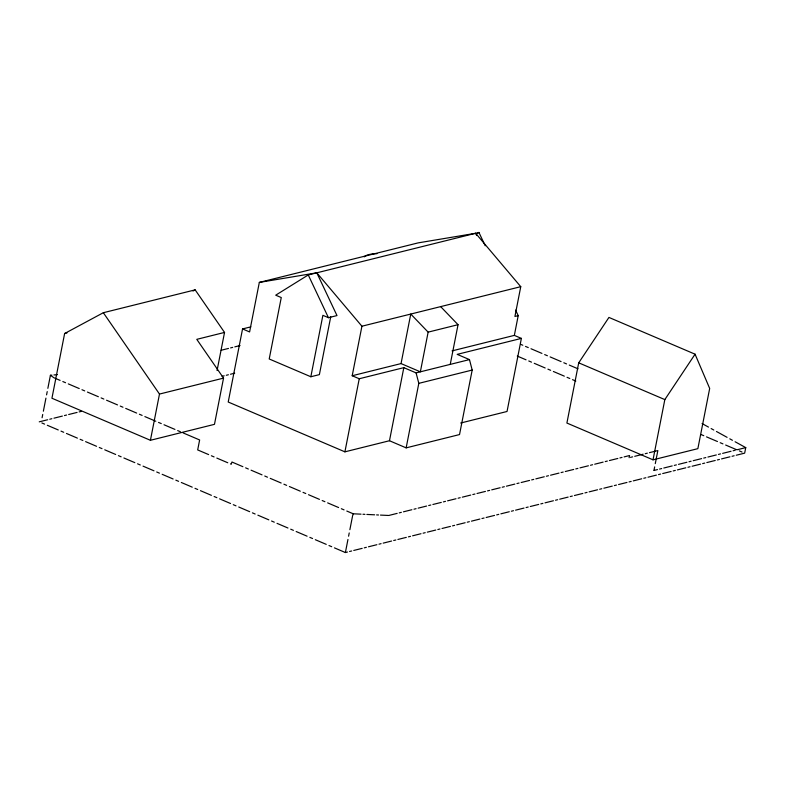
<?xml version="1.0" encoding="UTF-8"?>
<svg xmlns="http://www.w3.org/2000/svg" width="785" height="785" viewBox="0 0 785 785"><rect width="100%" height="100%" fill="white"/><g stroke="black" fill="none" stroke-linecap="round" stroke-linejoin="round"><path stroke-width="1.18" d="M42.086 417.738L42.724 414.47M43.371 411.203L45.932 398.132M46.57 394.875L47.218 391.607M47.856 388.339L50.417 375.269L51.918 375.132M64.625 333.527L51.938 398.24L150.416 440.287L214.472 424.342L223.539 378.115L196.78 339.346L224.539 332.428L195.151 289.861L103.335 312.715L64.625 333.527L66.98 332.938M150.416 440.287L159.483 394.06L103.335 312.715M217.062 370.54L224.539 332.428M250.847 326.864L242.555 328.925L228.219 402.018L344.909 451.836L389.478 440.738L406.149 447.862L459.529 434.566L472.187 370.059L469.469 359.599L457.204 354.369L521.387 338.394L507.041 411.477L460.687 423.017M515.598 310.095L518.208 315.639L514.921 316.453L520.759 286.682L475.641 233.282L418.16 242.879L259.325 282.414L249.601 331.937L242.555 328.925M485.218 245.764L478.938 232.458L308.26 274.946L275.712 295.18L281.265 297.554L269.216 358.98L310.84 376.751L322.89 315.325L328.444 317.699L336.991 315.57L316.797 272.817L259.325 282.414M330.74 316.748L319.377 374.622L310.84 376.751M469.469 359.599L416.089 372.885L403.824 367.655L359.245 378.753L352.2 375.74L361.924 326.217L316.797 272.817M344.909 451.836L359.245 378.753M334.449 547.871L345.39 552.542L347.951 539.472M348.589 536.204L349.227 532.946M349.875 529.679L352.436 516.609M401.047 363.583L410.761 314.059L428.139 332.134L420.358 371.825L401.047 363.583L352.2 375.74M389.478 440.738L403.824 367.655M406.149 447.862L418.807 383.355L416.089 372.885M450.247 364.387L458.038 324.696L440.66 306.621M452.082 350.875L514.342 335.381L518.208 315.639M578.712 362.827L566.898 423.046L653.022 459.824L697.865 448.657L709.679 388.438L695.068 354.192L608.944 317.425L578.712 362.827L664.836 399.594L653.022 459.824M629.119 457.714L629.55 455.536L624.134 456.89M654.003 470.156L654.651 466.889M655.289 463.621L657.85 450.561L649.45 452.651M735.094 441.749L745.75 447.617L744.661 453.151L736.261 455.241M352.543 516.039L353.24 513.792L361.022 514.165M664.836 399.594L695.068 354.192M476.858 233.753L478.938 232.458M193.002 291.019L195.151 289.861M221.135 350.257L228.494 348.432M230.594 347.902L232.694 347.382M234.803 346.862L240.053 345.547M361.924 326.217L520.759 286.682M39.25 421.839L47.659 419.749M49.759 419.229L51.859 418.699M53.959 418.179L62.368 416.089M64.468 415.559L66.568 415.039M68.668 414.519L77.077 412.419M79.177 411.899L81.287 411.379M222.086 376.329L224.196 375.799M226.296 375.279L228.396 374.759M230.496 374.239L234.705 373.189M159.483 394.06L223.539 378.115M428.139 332.134L458.038 324.696M418.807 383.355L472.187 370.059M388.752 515.48L397.161 513.38M399.261 512.86L401.361 512.34M403.47 511.81L411.87 509.72M413.98 509.2L416.079 508.68M418.179 508.15L426.589 506.06M428.688 505.54L430.788 505.01M432.888 504.49L441.298 502.4M443.397 501.88L445.497 501.35M447.597 500.83L456.007 498.74M458.106 498.21L460.206 497.69M462.316 497.17L470.715 495.07M472.815 494.55L474.925 494.03M477.025 493.5L485.434 491.41M487.534 490.89L489.634 490.37M491.734 489.84L500.143 487.75M502.243 487.23L504.343 486.7M506.443 486.18L514.852 484.09M516.952 483.57L519.052 483.04M521.161 482.52L529.561 480.43M531.661 479.9L533.771 479.38M535.87 478.86L544.28 476.76M546.38 476.24L548.48 475.72M550.579 475.2L558.989 473.1M561.089 472.58L563.188 472.06M565.288 471.53L573.698 469.44M575.797 468.92L577.897 468.39M580.007 467.87L588.407 465.78M590.506 465.26L592.616 464.73M594.716 464.21L603.115 462.12M605.225 461.59L607.325 461.07M609.425 460.55L617.834 458.45M619.934 457.93L622.034 457.41M630.532 457.361L632.631 456.841M634.731 456.311L643.141 454.221M645.241 453.701L647.34 453.18M653.944 470.47L657.487 469.587M659.586 469.067L661.686 468.547M663.786 468.017L672.195 465.927M674.295 465.407L676.395 464.887M678.495 464.357L686.904 462.267M689.004 461.747L691.104 461.217M693.214 460.697L701.613 458.607M703.713 458.087L705.823 457.557M707.923 457.037L716.332 454.947M718.432 454.417L720.532 453.897M722.632 453.377L731.041 451.277M733.141 450.757L735.241 450.237M737.341 449.717L745.75 447.617M345.39 552.542L347.461 552.022M349.56 551.502L351.66 550.982M353.76 550.452L362.17 548.362M364.269 547.842L366.369 547.312M368.479 546.792L376.878 544.702M378.988 544.172L381.088 543.652M383.188 543.132L391.597 541.042M393.697 540.512L395.797 539.992M397.897 539.472L406.306 537.372M408.406 536.852L410.506 536.332M412.606 535.802L421.015 533.712M423.115 533.192L425.215 532.672M427.325 532.142L435.724 530.052M437.834 529.532L439.934 529.002M442.034 528.482L450.443 526.392M452.543 525.871L454.643 525.342M456.742 524.822L465.152 522.731M467.252 522.202L469.351 521.682M471.451 521.161L479.861 519.062M481.961 518.542L484.06 518.021M486.17 517.492L494.57 515.402M496.67 514.881L498.779 514.361M500.879 513.832L509.288 511.741M511.388 511.221L513.488 510.692M515.588 510.171L523.997 508.081M526.097 507.561L528.197 507.031M530.297 506.511L538.706 504.421M540.806 503.891L542.906 503.371M545.016 502.851L553.415 500.751M555.515 500.231L557.625 499.711M559.725 499.191L568.134 497.091M570.234 496.571L572.334 496.051M574.434 495.521L582.843 493.431M584.943 492.911L587.043 492.381M589.142 491.861L597.552 489.771M599.652 489.251L601.752 488.721M603.861 488.201L612.261 486.111M614.361 485.581L616.47 485.061M618.57 484.541L626.97 482.441M629.079 481.921L631.179 481.401M633.279 480.881L641.688 478.781M643.788 478.261L645.888 477.741M647.988 477.211L656.397 475.121M658.497 474.601L660.597 474.071M662.697 473.551L671.106 471.461M673.206 470.941L675.316 470.411M677.416 469.891L685.815 467.801M687.925 467.271L690.025 466.751M692.125 466.231L700.534 464.141M702.634 463.611L704.734 463.091M706.834 462.571L715.243 460.471M717.343 459.951L719.443 459.431M721.543 458.901L729.952 456.811M732.052 456.291L734.161 455.761M53.939 374.955L57.413 374.631M362.974 514.254L364.917 514.352M366.86 514.44L374.651 514.813M376.594 514.901L378.537 514.989M380.489 515.088L388.271 515.451M514.342 335.381L521.387 338.394M520.602 344.301L522.79 345.243M525.528 346.411L528.266 347.578M530.994 348.736L541.935 353.407M544.672 354.575L547.4 355.742M550.138 356.91L561.079 361.581M563.816 362.748L566.544 363.916M569.282 365.084L578.035 368.822M517.286 356.076L526.038 359.815M528.766 360.972L531.504 362.14M534.242 363.308L545.173 367.979M547.91 369.146L550.648 370.314M553.376 371.482L564.317 376.152M567.055 377.32L569.792 378.488M572.52 379.655L575.807 381.059M701.044 434.527L703.782 435.695M706.52 436.862L717.451 441.533M720.188 442.701L722.926 443.868M725.654 445.036L736.595 449.707M739.333 450.875L742.06 452.042M60.092 380.382L53.92 377.752L50.417 375.269M62.82 381.549L65.557 382.717M68.295 383.885L79.226 388.555M81.964 389.723L84.701 390.891M87.429 392.058L98.37 396.729M101.108 397.897L103.836 399.065M106.574 400.232L117.514 404.903M120.252 406.071L122.98 407.238M125.718 408.406L136.659 413.077M139.387 414.245L142.124 415.412M144.862 416.58L155.793 421.251M158.531 422.418L161.268 423.586M163.996 424.754L174.937 429.415M177.675 430.582L180.403 431.75M183.14 432.918L199.635 439.963L197.683 449.923L208.624 454.593M242.879 466.683L231.938 462.012L231.251 464.249L230.496 463.925M245.617 467.85L248.345 469.018M251.082 470.186L262.023 474.856M264.751 476.024L267.489 477.192M270.226 478.359L281.167 483.02M283.895 484.188L286.633 485.356M289.371 486.523L300.302 491.194M303.039 492.362L305.777 493.529M308.505 494.697L319.446 499.368M322.184 500.536L324.911 501.703M327.649 502.871L338.59 507.542M341.328 508.709L344.056 509.877M346.793 511.045L353.24 513.792M211.361 455.761L214.089 456.929M216.827 458.087L227.768 462.757M41.85 422.948L44.588 424.116M47.316 425.284L58.257 429.954M60.994 431.122L63.722 432.29M66.46 433.457L77.401 438.128M80.129 439.296L82.867 440.463M85.604 441.631L96.545 446.302M99.273 447.47L102.011 448.637M104.748 449.805L115.68 454.476M118.417 455.643L121.155 456.811M123.883 457.979L134.824 462.64M137.561 463.807L140.289 464.975M143.027 466.143L153.968 470.814M156.706 471.981L159.433 473.149M162.171 474.317L173.112 478.987M175.84 480.155L178.578 481.323M181.315 482.49L192.246 487.161M194.984 488.329L197.722 489.497M200.45 490.664L211.391 495.335M214.128 496.503L216.866 497.67M219.594 498.838L230.535 503.509M233.273 504.677L236 505.844M238.738 507.012L249.679 511.683M252.407 512.85L255.145 514.018M257.882 515.176L268.813 519.847M271.551 521.014L274.289 522.182M277.026 523.35L287.958 528.02M290.695 529.188L293.433 530.356M296.161 531.523L307.102 536.194M309.839 537.362L312.567 538.53M315.305 539.697L326.246 544.368M328.974 545.536L331.712 546.703M702.075 423.566L708.472 427.089M711.131 428.551L713.791 430.023M716.46 431.485L727.106 437.353M729.775 438.815L732.434 440.287M475.641 233.282L476.681 235.5M308.26 274.946L328.444 317.699M364.211 256.872A27.809 8.772 11.1 0 1 376.957 253.692"/></g></svg>
